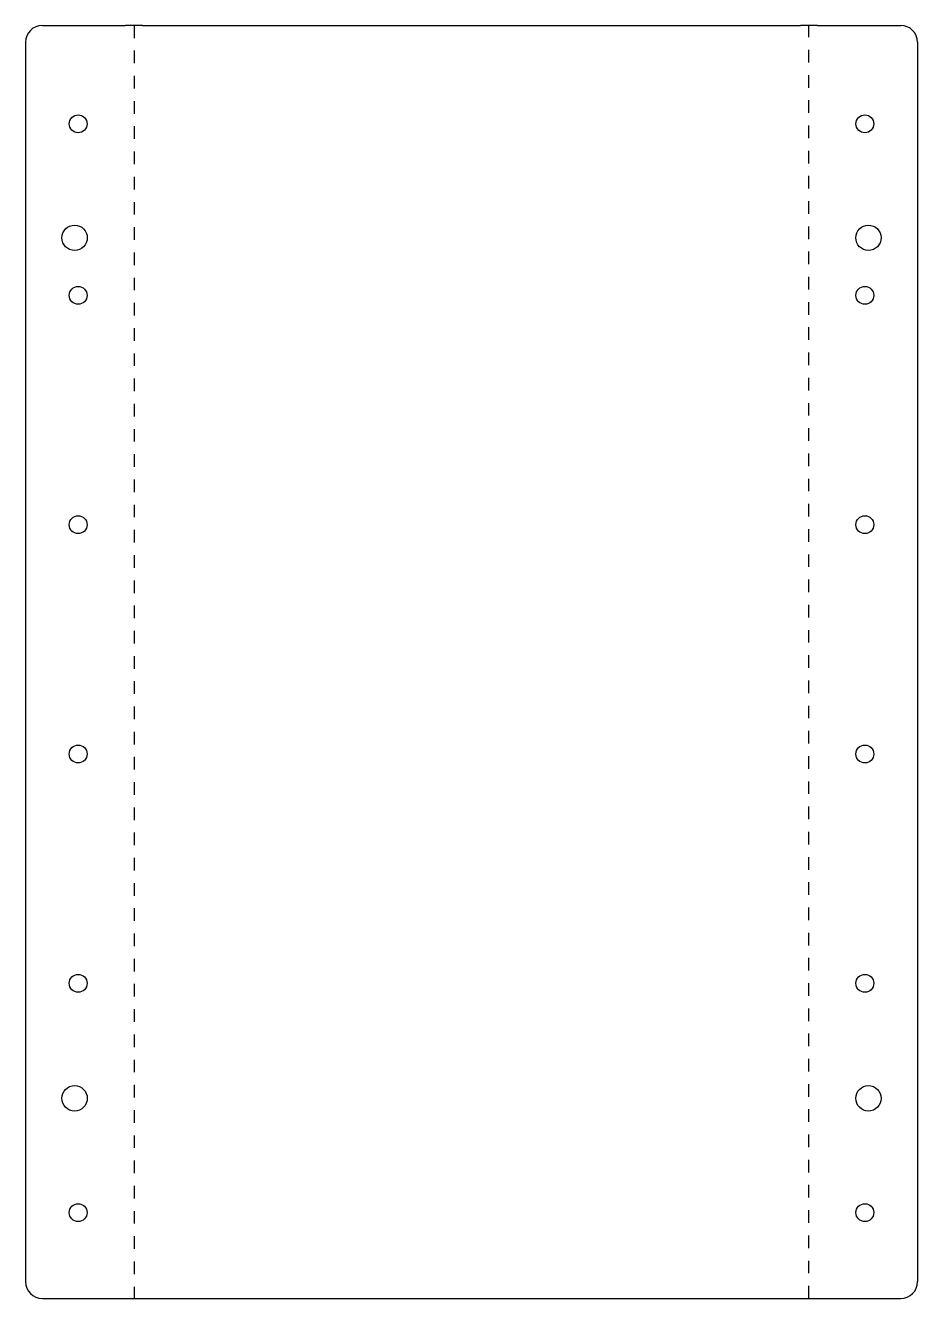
# Model space of a CAD drawing. Header units: inches. Extents: x 9.1 to 22.3, y 2.1 to 21.
import ezdxf

# ---------------------------------------------------------------- set-up
doc = ezdxf.new("R2010")
doc.units = ezdxf.units.IN
doc.header["$LTSCALE"] = 1.87
doc.header["$MEASUREMENT"] = 0
doc.linetypes.add('DASHED', pattern=[0.2, 0.1, -0.1])
doc.layers.get('0').update_dxf_attribs({"linetype": 'CONTINUOUS'})
doc.layers.add('02___PRT_ALL_AXES', color=7, linetype='CONTINUOUS')

msp = doc.modelspace()

# ---------------------------------------------------------------- linework, layer by layer
at = {"color": 7, "linetype": 'Continuous'}
for p, q in [((9.324, 21.017), (10.557, 21.017)), ((10.81, 21.017), (20.56, 21.017)), ((20.813, 21.017), (22.046, 21.017)), ((9.074, 20.767), (9.074, 2.392)), ((22.296, 20.767), (22.296, 2.392)), ((9.324, 2.142), (10.557, 2.142)), ((10.81, 2.142), (20.56, 2.142)), ((20.813, 2.142), (22.046, 2.142))]:
    msp.add_line(p, q, dxfattribs=at)
at = {"color": 7, "linetype": 'DASHED'}
for p, q in [((10.683, 21.017), (10.683, 2.142)), ((20.686, 2.142), (20.686, 21.017))]:
    msp.add_line(p, q, dxfattribs=at)
at = {"color": 7, "linetype": 'Continuous'}
for centre, start, end in [((9.324, 20.767), 90, 180), ((22.046, 20.767), 0, 90), ((9.324, 2.392), 180, 270), ((22.046, 2.392), 270, 360)]:
    msp.add_arc(centre, 0.25, start, end, dxfattribs=at)
at = {"layer": '02___PRT_ALL_AXES', "color": 7, "linetype": 'Continuous'}
for p, q in [((10.81, 21.017), (10.557, 21.017)), ((20.813, 21.017), (20.56, 21.017)), ((10.557, 2.142), (10.81, 2.142)), ((20.56, 2.142), (20.813, 2.142))]:
    msp.add_line(p, q, dxfattribs=at)
for centre, radius in [((9.855, 19.558), 0.133), ((21.515, 19.558), 0.133), ((9.802, 17.869), 0.188), ((21.568, 17.869), 0.188), ((9.855, 17.015), 0.133), ((21.515, 17.015), 0.133), ((9.855, 13.615), 0.133), ((21.515, 13.615), 0.133), ((9.855, 10.215), 0.133), ((21.515, 10.215), 0.133), ((9.855, 6.815), 0.133), ((21.515, 6.815), 0.133), ((9.802, 5.11), 0.188), ((21.568, 5.11), 0.188), ((9.855, 3.415), 0.133), ((21.515, 3.415), 0.133)]:
    msp.add_circle(centre, radius, dxfattribs=at)

doc.saveas('drawing.dxf')
